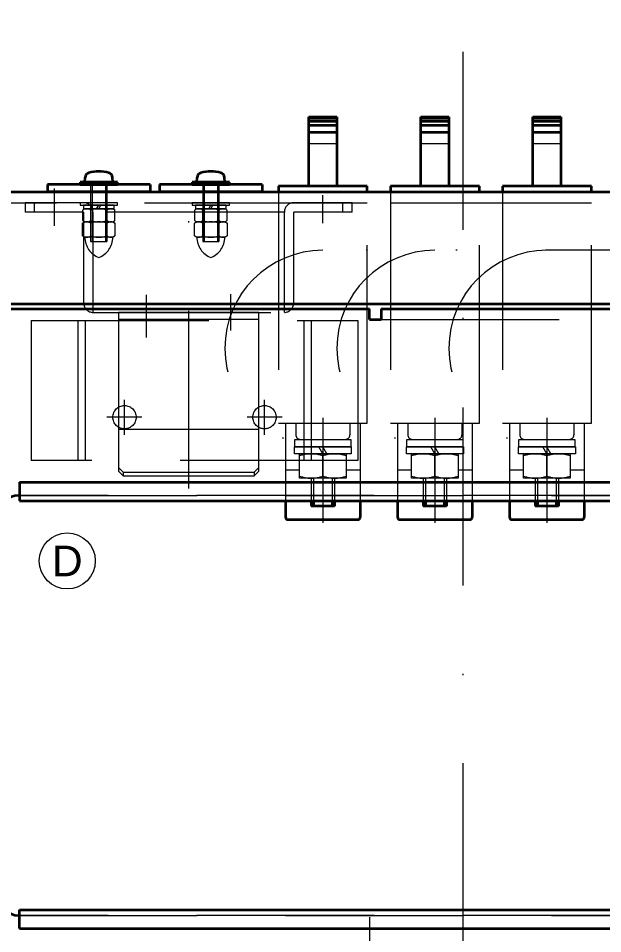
# Model space of a CAD drawing. Header units: millimetres. Extents: x 10 to 832, y 7 to 590.
# Drawn here: x 413.3 to 455, y 53.7 to 119.1 of the extents above; entities that cross this region are included whole.
import ezdxf
from ezdxf.enums import TextEntityAlignment as Align

# ---------------------------------------------------------------- set-up
doc = ezdxf.new("R2010")
doc.units = ezdxf.units.MM
for name, pattern in [('DASHDOT', [25.3, 12.7, -6.3, 0, -6.3]), ('DASHED', [19, 12.7, -6.3]), ('DIVIDE', [31.6, 12.7, -6.3, 0, -6.3, 0, -6.3])]:
    doc.linetypes.add(name, pattern=pattern)
for name, color, linetype in [('GR1_01', 7, 'Continuous'), ('GR1_02', 7, 'Continuous'), ('GR1_04', 7, 'Continuous'), ('GR1_06', 7, 'Continuous'), ('GR1_09', 7, 'Continuous'), ('GR1_10', 7, 'Continuous'), ('GR1_11', 7, 'Continuous'), ('GR1_14', 7, 'Continuous'), ('GR1_16', 7, 'Continuous'), ('GR1_17', 7, 'Continuous'), ('GR1_teisei', 7, 'Continuous')]:
    doc.layers.add(name, color=color, linetype=linetype)
doc.styles.add('HG丸ｺﾞｼｯｸM-PRO', font='')
doc.styles.get('HG丸ｺﾞｼｯｸM-PRO').set_extended_font_data('HG丸ｺﾞｼｯｸM-PRO')

# ---------------------------------------------------------------- blocks, each defined once
blk = doc.blocks.new('BLKF105')
at = {"layer": 'GR1_01', "color": 3, "linetype": 'Continuous', "lineweight": 35}
for p, q in [((403.267, 106.667), (484.833, 106.667)), ((402.5, 98.667), (484.833, 98.667))]:
    blk.add_line(p, q, dxfattribs=at)
at = {"layer": 'GR1_01', "color": 4, "linetype": 'DASHED', "lineweight": 13}
blk.add_line((403.267, 105.9), (484.833, 105.9), dxfattribs=at)
blk = doc.blocks.new('BLKF108')
at = {"layer": 'GR1_01', "color": 3, "linetype": 'Continuous', "lineweight": 35}
for p, q in [((415.333, 107.2), (415.333, 106.667)), ((422.667, 107.2), (415.333, 107.2)), ((422.667, 106.667), (415.333, 106.667)), ((422.667, 107.2), (422.667, 106.667))]:
    blk.add_line(p, q, dxfattribs=at)
blk = doc.blocks.new('BLKF109')
at = {"layer": 'GR1_10', "color": 4, "linetype": 'DASHED', "lineweight": 13}
for p, q in [((420.333, 105.9), (417.667, 105.9)), ((417.667, 105.9), (417.667, 105.733)), ((420.333, 105.733), (420.333, 105.9)), ((417.667, 105.733), (420.333, 105.733)), ((418, 105.467), (417.845, 105.377)), ((417.845, 105.377), (417.845, 104.623)), ((420.1, 105.733), (417.9, 105.733)), ((417.9, 105.733), (417.9, 105.467)), ((417.9, 105.467), (420.1, 105.467)), ((420, 105.467), (418, 105.467)), ((418.423, 104.623), (418.423, 105.377)), ((418.846, 105.467), (419, 105.733)), ((419, 105.467), (419.154, 105.733)), ((419.577, 104.623), (419.577, 105.377)), ((420.155, 105.377), (420, 105.467)), ((420.1, 105.467), (420.1, 105.733)), ((420.155, 104.623), (420.155, 105.377)), ((417.845, 104.623), (418, 104.533)), ((420, 104.533), (420.155, 104.623)), ((418, 104.533), (420, 104.533))]:
    blk.add_line(p, q, dxfattribs=at)
for centre, radius, start, end in [((418.134, 104.956), 0.511, 55.61575, 124.38425), ((419, 103.556), 1.911, 72.41205, 107.58795), ((419.866, 104.956), 0.511, 55.61575, 124.38425), ((418.134, 105.044), 0.511, 235.61575, 304.38425), ((419, 106.444), 1.911, 252.41205, 287.58795), ((419.866, 105.044), 0.511, 235.61575, 304.38425)]:
    blk.add_arc(centre, radius, start, end, dxfattribs=at)
blk = doc.blocks.new('BLKF110')
at = {"layer": 'GR1_10', "color": 3, "linetype": 'Continuous', "lineweight": 35}
for p, q in [((417.667, 107.367), (417.667, 107.2)), ((420.333, 107.367), (417.667, 107.367)), ((418, 107.367), (418.018, 107.702)), ((418, 107.367), (420, 107.367)), ((420, 107.367), (419.982, 107.702)), ((420.333, 107.2), (420.333, 107.367)), ((417.667, 107.2), (420.333, 107.2))]:
    blk.add_line(p, q, dxfattribs=at)
at = {"layer": 'GR1_10', "color": 4, "linetype": 'DASHED', "lineweight": 13}
for p, q in [((418.417, 107.2), (418.417, 103.133)), ((418.533, 107.2), (418.533, 103.133)), ((419.467, 107.2), (419.467, 103.133)), ((419.583, 107.2), (419.583, 103.133)), ((418.417, 103.133), (419.583, 103.133))]:
    blk.add_line(p, q, dxfattribs=at)
at = {"layer": 'GR1_10', "color": 3, "linetype": 'Continuous', "lineweight": 35}
for centre, radius, start, end in [((418.384, 107.683), 0.367, 105.54205, 177), ((419, 105.467), 2.667, 74.45795, 105.54205), ((419.616, 107.683), 0.367, 3, 74.45795)]:
    blk.add_arc(centre, radius, start, end, dxfattribs=at)
blk = doc.blocks.new('BLKF224')
at = {"layer": 'GR1_02', "color": 3, "linetype": 'Continuous', "lineweight": 35}
for p, q in [((409.167, 98.333), (438.333, 98.333)), ((438.333, 97.567), (438.333, 98.333)), ((439.167, 98.333), (486.733, 98.333)), ((439.167, 98.333), (439.167, 97.567)), ((438.333, 97.567), (439.167, 97.567))]:
    blk.add_line(p, q, dxfattribs=at)
at = {"layer": 'GR1_02', "color": 4, "linetype": 'DASHED', "lineweight": 13}
blk.add_line((439.167, 97.567), (485.967, 97.567), dxfattribs=at)
blk = doc.blocks.new('BLKF225')
at = {"layer": 'GR1_09', "color": 4, "linetype": 'DASHED', "lineweight": 13}
for p, q in [((414.167, 97.5), (437.5, 97.5)), ((414.167, 97.5), (414.167, 87.5)), ((417.5, 97.5), (417.5, 87.5)), ((418.033, 97.5), (418.033, 87.5)), ((433.633, 97.5), (433.633, 87.5)), ((434.167, 97.5), (434.167, 87.5)), ((437.5, 97.5), (437.5, 87.5)), ((437.5, 87.5), (414.167, 87.5))]:
    blk.add_line(p, q, dxfattribs=at)
at = {"layer": 'GR1_09', "color": 4, "linetype": 'DASHDOT', "lineweight": 13}
for p, q in [((420.833, 89.333), (420.833, 91.833)), ((430.833, 89.333), (430.833, 91.833)), ((422.083, 90.583), (419.583, 90.583)), ((432.083, 90.583), (429.583, 90.583))]:
    blk.add_line(p, q, dxfattribs=at)
at = {"layer": 'GR1_09', "color": 4, "linetype": 'DASHED', "lineweight": 13}
for centre in [(420.833, 90.583), (430.833, 90.583)]:
    blk.add_circle(centre, 0.833, dxfattribs=at)
blk = doc.blocks.new('BLKF234')
at = {"layer": 'GR1_09', "color": 4, "linetype": 'DASHED', "lineweight": 13}
for p, q in [((430.417, 98.067), (420.417, 98.067)), ((420.417, 98.067), (420.417, 86.733)), ((430.417, 86.733), (430.417, 98.067)), ((430.417, 97.567), (420.417, 97.567)), ((420.417, 89.733), (430.417, 89.733)), ((420.75, 86.65), (420.417, 86.983)), ((430.083, 86.65), (430.417, 86.983)), ((420.75, 86.4), (420.417, 86.733)), ((420.75, 86.65), (430.083, 86.65)), ((420.75, 86.65), (420.75, 86.4)), ((420.75, 86.4), (430.083, 86.4)), ((430.083, 86.4), (430.417, 86.733)), ((430.083, 86.65), (430.083, 86.4))]:
    blk.add_line(p, q, dxfattribs=at)
blk = doc.blocks.new('BLKF236')
at = {"layer": 'GR1_09', "color": 4, "linetype": 'DASHED', "lineweight": 13}
for p, q in [((413.75, 105.9), (413.75, 105.233)), ((417.917, 105.9), (413.75, 105.9)), ((414.417, 105.233), (414.417, 105.9)), ((417.917, 105.9), (417.75, 105.9)), ((437.083, 105.9), (432.917, 105.9)), ((433.417, 105.9), (432.917, 105.9)), ((432.917, 105.887), (432.917, 105.9)), ((433.117, 105.9), (432.917, 105.9)), ((436.417, 105.233), (436.417, 105.9)), ((437.083, 105.233), (437.083, 105.9)), ((417.917, 105.233), (413.75, 105.233)), ((417.917, 105.233), (417.917, 98.733)), ((418.583, 105.233), (418.583, 98.08)), ((432.25, 98.08), (432.25, 105.233)), ((437.083, 105.233), (432.917, 105.233)), ((432.917, 98.733), (432.917, 105.233)), ((418.583, 98.733), (432.25, 98.733)), ((418.583, 98.067), (432.383, 98.067)), ((432.383, 98.067), (432.383, 98.08))]:
    blk.add_line(p, q, dxfattribs=at)
for centre, start, end in [((417.917, 105.233), 0, 90), ((432.917, 105.233), 90, 180), ((418.583, 98.733), 180, 270), ((432.25, 98.733), 270, 0)]:
    blk.add_arc(centre, 0.667, start, end, dxfattribs=at)
blk = doc.blocks.new('BLKF235')
at = {"layer": 'GR1_09', "color": 4, "linetype": 'DASHDOT', "lineweight": 13}
for p, q in [((425.417, 85.48), (425.417, 107.206)), ((415.833, 104.254), (415.833, 106.921)), ((435, 104.445), (435, 106.445)), ((428.417, 96.782), (428.417, 99.369)), ((422.417, 96.285), (422.417, 99.315))]:
    blk.add_line(p, q, dxfattribs=at)
at = {"layer": 'GR1_09', "color": 4, "linetype": 'DASHED', "lineweight": 13}
blk.add_line((432.25, 105.233), (418.583, 105.233), dxfattribs=at)
blk.add_blockref('BLKF236', (0, 0), dxfattribs=at)
blk = doc.blocks.new('BLKF272')
at = {"layer": 'GR1_01', "color": 3, "linetype": 'Continuous', "lineweight": 35}
for p, q in [((423.333, 107.2), (423.333, 106.667)), ((430.667, 107.2), (423.333, 107.2)), ((430.667, 106.667), (423.333, 106.667)), ((430.667, 107.2), (430.667, 106.667))]:
    blk.add_line(p, q, dxfattribs=at)
blk = doc.blocks.new('BLKF273')
at = {"layer": 'GR1_10', "color": 4, "linetype": 'DASHED', "lineweight": 13}
for p, q in [((428.333, 105.9), (425.667, 105.9)), ((425.667, 105.9), (425.667, 105.733)), ((428.333, 105.733), (428.333, 105.9)), ((425.667, 105.733), (428.333, 105.733)), ((426, 105.467), (425.845, 105.377)), ((425.845, 105.377), (425.845, 104.623)), ((428.1, 105.733), (425.9, 105.733)), ((425.9, 105.733), (425.9, 105.467)), ((425.9, 105.467), (428.1, 105.467)), ((428, 105.467), (426, 105.467)), ((426.423, 104.623), (426.423, 105.377)), ((426.846, 105.467), (427, 105.733)), ((427, 105.467), (427.154, 105.733)), ((427.577, 104.623), (427.577, 105.377)), ((428.155, 105.377), (428, 105.467)), ((428.1, 105.467), (428.1, 105.733)), ((428.155, 104.623), (428.155, 105.377)), ((425.845, 104.623), (426, 104.533)), ((428, 104.533), (428.155, 104.623)), ((426, 104.533), (428, 104.533))]:
    blk.add_line(p, q, dxfattribs=at)
for centre, radius, start, end in [((426.134, 104.956), 0.511, 55.61575, 124.38425), ((427, 103.556), 1.911, 72.41205, 107.58795), ((427.866, 104.956), 0.511, 55.61575, 124.38425), ((426.134, 105.044), 0.511, 235.61575, 304.38425), ((427, 106.444), 1.911, 252.41205, 287.58795), ((427.866, 105.044), 0.511, 235.61575, 304.38425)]:
    blk.add_arc(centre, radius, start, end, dxfattribs=at)
blk = doc.blocks.new('BLKF274')
at = {"layer": 'GR1_10', "color": 3, "linetype": 'Continuous', "lineweight": 35}
for p, q in [((425.667, 107.367), (425.667, 107.2)), ((428.333, 107.367), (425.667, 107.367)), ((426, 107.367), (426.018, 107.702)), ((426, 107.367), (428, 107.367)), ((428, 107.367), (427.982, 107.702)), ((428.333, 107.2), (428.333, 107.367)), ((425.667, 107.2), (428.333, 107.2))]:
    blk.add_line(p, q, dxfattribs=at)
at = {"layer": 'GR1_10', "color": 4, "linetype": 'DASHED', "lineweight": 13}
for p, q in [((426.417, 107.2), (426.417, 103.133)), ((426.533, 107.2), (426.533, 103.133)), ((427.467, 107.2), (427.467, 103.133)), ((427.583, 107.2), (427.583, 103.133)), ((426.417, 103.133), (427.583, 103.133))]:
    blk.add_line(p, q, dxfattribs=at)
at = {"layer": 'GR1_10', "color": 3, "linetype": 'Continuous', "lineweight": 35}
for centre, radius, start, end in [((426.384, 107.683), 0.367, 105.54205, 177), ((427, 105.467), 2.667, 74.45795, 105.54205), ((427.616, 107.683), 0.367, 3, 74.45795)]:
    blk.add_arc(centre, radius, start, end, dxfattribs=at)
blk = doc.blocks.new('BLKF353')
at = {"layer": 'GR1_10', "color": 4, "linetype": 'DASHED', "lineweight": 13}
for p, q in [((417.845, 104.444), (418, 104.533)), ((417.845, 103.523), (417.845, 104.444)), ((418, 104.533), (420, 104.533)), ((418.423, 103.523), (418.423, 104.444)), ((419.577, 103.523), (419.577, 104.444)), ((420, 104.533), (420.155, 104.444)), ((420.155, 104.444), (420.155, 103.523)), ((418, 103.433), (417.845, 103.523)), ((420, 103.433), (418, 103.433)), ((420.155, 103.523), (420, 103.433))]:
    blk.add_line(p, q, dxfattribs=at)
for centre, radius, start, end in [((418.134, 104.022), 0.511, 55.61575, 124.38425), ((419, 102.623), 1.911, 72.41205, 107.58795), ((419.866, 104.022), 0.511, 55.61575, 124.38425), ((418.134, 103.944), 0.511, 235.61575, 304.38425), ((419.552, 103.433), 1.552, 180, 249.16553), ((419, 105.344), 1.911, 252.41205, 287.58795), ((418.448, 103.433), 1.552, 290.83447, 0), ((419.866, 103.944), 0.511, 235.61575, 304.38425)]:
    blk.add_arc(centre, radius, start, end, dxfattribs=at)
blk = doc.blocks.new('BLKF354')
at = {"layer": 'GR1_10', "color": 4, "linetype": 'DASHED', "lineweight": 13}
for p, q in [((425.845, 104.444), (426, 104.533)), ((425.845, 103.523), (425.845, 104.444)), ((426, 104.533), (428, 104.533)), ((426.423, 103.523), (426.423, 104.444)), ((427.577, 103.523), (427.577, 104.444)), ((428, 104.533), (428.155, 104.444)), ((428.155, 104.444), (428.155, 103.523)), ((426, 103.433), (425.845, 103.523)), ((428, 103.433), (426, 103.433)), ((428.155, 103.523), (428, 103.433))]:
    blk.add_line(p, q, dxfattribs=at)
for centre, radius, start, end in [((426.134, 104.022), 0.511, 55.61575, 124.38425), ((427, 102.623), 1.911, 72.41205, 107.58795), ((427.866, 104.022), 0.511, 55.61575, 124.38425), ((426.134, 103.944), 0.511, 235.61575, 304.38425), ((427.552, 103.433), 1.552, 180, 249.16553), ((427, 105.344), 1.911, 252.41205, 287.58795), ((426.448, 103.433), 1.552, 290.83447, 0), ((427.866, 103.944), 0.511, 235.61575, 304.38425)]:
    blk.add_arc(centre, radius, start, end, dxfattribs=at)
blk = doc.blocks.new('BLKF432')
at = {"layer": 'GR1_02', "color": 4, "linetype": 'DASHED', "lineweight": 13}
for p, q in [((476.667, 85), (413.333, 85)), ((411.667, 56.667), (411.667, 83.333)), ((478.333, 56.667), (478.333, 83.333)), ((476.667, 55), (413.333, 55))]:
    blk.add_line(p, q, dxfattribs=at)
at = {"layer": 'GR1_02', "color": 3, "linetype": 'Continuous', "lineweight": 35}
for centre, start, end in [((413.333, 83.333), 90, 180), ((476.667, 83.333), 0, 90), ((413.333, 56.667), 180, 270), ((476.667, 56.667), 270, 0)]:
    blk.add_arc(centre, 1.667, start, end, dxfattribs=at)
blk = doc.blocks.new('BLKF433')
at = {"layer": 'GR1_11', "color": 3, "linetype": 'Continuous', "lineweight": 35}
for p, q in [((413.333, 85.933), (476.667, 85.933)), ((413.333, 85.933), (413.333, 84.6)), ((476.667, 85.933), (476.667, 84.6)), ((413.333, 84.6), (476.667, 84.6))]:
    blk.add_line(p, q, dxfattribs=at)
at = {"layer": 'GR1_11', "color": 4, "linetype": 'DASHED', "lineweight": 13}
blk.add_line((413.333, 85), (476.667, 85), dxfattribs=at)
blk = doc.blocks.new('BLKF435')
at = {"layer": 'GR1_11', "color": 3, "linetype": 'Continuous', "lineweight": 35}
for p, q in [((413.333, 55.4), (476.667, 55.4)), ((413.333, 54.067), (413.333, 55.4)), ((476.667, 54.067), (476.667, 55.4)), ((413.333, 54.067), (476.667, 54.067))]:
    blk.add_line(p, q, dxfattribs=at)
at = {"layer": 'GR1_11', "color": 4, "linetype": 'DASHED', "lineweight": 13}
blk.add_line((413.333, 55), (476.667, 55), dxfattribs=at)
blk = doc.blocks.new('BLKF438')
at = {"layer": 'GR1_04', "color": 4, "linetype": 'DASHED', "lineweight": 13}
for p, q in [((441.067, 90.167), (441.067, 89.33)), ((444.933, 90.167), (444.933, 89.33)), ((441.4, 88.997), (444.6, 88.997))]:
    blk.add_line(p, q, dxfattribs=at)
for centre, start, end in [((441.4, 89.33), 180, 270), ((444.6, 89.33), 270, 0)]:
    blk.add_arc(centre, 0.333, start, end, dxfattribs=at)
blk = doc.blocks.new('BLKF439')
at = {"layer": 'GR1_04', "color": 4, "linetype": 'DASHED', "lineweight": 13}
for p, q in [((442.167, 86.23), (442.167, 84.6)), ((442.333, 86.23), (442.333, 84.6)), ((443.667, 86.23), (443.667, 84.6)), ((443.833, 86.23), (443.833, 84.6))]:
    blk.add_line(p, q, dxfattribs=at)
at = {"layer": 'GR1_04', "color": 3, "linetype": 'Continuous', "lineweight": 35}
for p, q in [((442.167, 84.6), (442.167, 84.233)), ((442.333, 84.6), (442.333, 84.233)), ((443.667, 84.6), (443.667, 84.233)), ((443.833, 84.6), (443.833, 84.233)), ((443.833, 84.233), (442.167, 84.233))]:
    blk.add_line(p, q, dxfattribs=at)
blk = doc.blocks.new('BLKF440')
at = {"layer": 'GR1_04', "color": 4, "linetype": 'DASHED', "lineweight": 13}
for p, q in [((441, 88.463), (441, 88.997)), ((441, 88.997), (445, 88.997)), ((445, 88.997), (445, 88.463)), ((440.967, 87.963), (440.967, 88.463)), ((440.967, 88.463), (445.033, 88.463)), ((445, 88.463), (441, 88.463)), ((443, 87.963), (442.711, 88.463)), ((443.289, 87.963), (443, 88.463)), ((445.033, 88.463), (445.033, 87.963)), ((445.033, 87.963), (440.967, 87.963)), ((441.333, 86.23), (441.333, 87.963)), ((441.333, 87.963), (444.667, 87.963)), ((443, 86.379), (443, 87.963)), ((444.667, 87.963), (444.667, 86.23)), ((444.667, 86.23), (441.333, 86.23))]:
    blk.add_line(p, q, dxfattribs=at)
for centre, start, end in [((442.167, 85.556), 69.74384, 110.25616), ((443.833, 85.556), 69.74384, 110.25616), ((442.167, 88.637), 249.74384, 290.25616), ((443.833, 88.637), 249.74384, 290.25616)]:
    blk.add_arc(centre, 2.407, start, end, dxfattribs=at)
blk = doc.blocks.new('BLKF437')
at = {"layer": 'GR1_04', "color": 3, "linetype": 'Continuous', "lineweight": 35}
for p, q in [((442, 107.083), (442, 112.04)), ((442, 112.04), (444, 112.04)), ((444, 112.007), (442, 112.007)), ((444, 111.907), (442, 111.907)), ((444, 112.04), (444, 107.083)), ((444, 111.707), (442, 111.707)), ((444, 111.407), (442, 111.407)), ((444, 110.907), (442, 110.907)), ((446.175, 107.083), (439.825, 107.083)), ((439.825, 107.083), (439.825, 106.667)), ((446.175, 106.667), (446.175, 107.083)), ((440.333, 84.6), (440.333, 83.433)), ((445.667, 84.6), (445.667, 83.433)), ((440.5, 83.267), (445.5, 83.267))]:
    blk.add_line(p, q, dxfattribs=at)
at = {"layer": 'GR1_04', "color": 4, "linetype": 'DASHED', "lineweight": 13}
for p, q in [((442, 110.125), (444, 110.125)), ((439.817, 107.083), (439.825, 107.083)), ((439.825, 106.667), (439.825, 90.167)), ((446.175, 90.167), (446.175, 106.667)), ((439.825, 105.9), (446.175, 105.9)), ((439.825, 90.167), (446.175, 90.167)), ((440.333, 90.167), (440.333, 84.6)), ((445.667, 90.167), (445.667, 84.6)), ((440.333, 86.833), (441.333, 86.833)), ((444.667, 86.833), (445.667, 86.833))]:
    blk.add_line(p, q, dxfattribs=at)
at = {"layer": 'GR1_04', "color": 4, "linetype": 'DASHDOT', "lineweight": 13}
blk.add_line((443, 90.529), (443, 83.036), dxfattribs=at)
at = {"layer": 'GR1_04', "color": 3, "linetype": 'Continuous', "lineweight": 35}
for centre, start, end in [((440.5, 83.433), 180, 270), ((445.5, 83.433), 270, 360)]:
    blk.add_arc(centre, 0.167, start, end, dxfattribs=at)
at = {"layer": 'GR1_04', "color": 4, "linetype": 'DASHED', "lineweight": 13}
for name in ['BLKF438', 'BLKF440']:
    blk.add_blockref(name, (0, 0), dxfattribs=at)
at = {"layer": 'GR1_04', "color": 3, "linetype": 'Continuous', "lineweight": 35}
blk.add_blockref('BLKF439', (0, 0), dxfattribs=at)
blk = doc.blocks.new('BLKF442')
at = {"layer": 'GR1_04', "color": 4, "linetype": 'DASHED', "lineweight": 13}
for p, q in [((449.067, 90.167), (449.067, 89.33)), ((452.933, 90.167), (452.933, 89.33)), ((449.4, 88.997), (452.6, 88.997))]:
    blk.add_line(p, q, dxfattribs=at)
for centre, start, end in [((449.4, 89.33), 180, 270), ((452.6, 89.33), 270, 0)]:
    blk.add_arc(centre, 0.333, start, end, dxfattribs=at)
blk = doc.blocks.new('BLKF443')
at = {"layer": 'GR1_04', "color": 4, "linetype": 'DASHED', "lineweight": 13}
for p, q in [((450.167, 86.23), (450.167, 84.6)), ((450.333, 86.23), (450.333, 84.6)), ((451.667, 86.23), (451.667, 84.6)), ((451.833, 86.23), (451.833, 84.6))]:
    blk.add_line(p, q, dxfattribs=at)
at = {"layer": 'GR1_04', "color": 3, "linetype": 'Continuous', "lineweight": 35}
for p, q in [((450.167, 84.6), (450.167, 84.233)), ((450.333, 84.6), (450.333, 84.233)), ((451.667, 84.6), (451.667, 84.233)), ((451.833, 84.6), (451.833, 84.233)), ((451.833, 84.233), (450.167, 84.233))]:
    blk.add_line(p, q, dxfattribs=at)
blk = doc.blocks.new('BLKF444')
at = {"layer": 'GR1_04', "color": 4, "linetype": 'DASHED', "lineweight": 13}
for p, q in [((449, 88.463), (449, 88.997)), ((449, 88.997), (453, 88.997)), ((453, 88.997), (453, 88.463)), ((448.967, 87.963), (448.967, 88.463)), ((448.967, 88.463), (453.033, 88.463)), ((453, 88.463), (449, 88.463)), ((451, 87.963), (450.711, 88.463)), ((451.289, 87.963), (451, 88.463)), ((453.033, 88.463), (453.033, 87.963)), ((453.033, 87.963), (448.967, 87.963)), ((449.333, 86.23), (449.333, 87.963)), ((449.333, 87.963), (452.667, 87.963)), ((451, 86.379), (451, 87.963)), ((452.667, 87.963), (452.667, 86.23)), ((452.667, 86.23), (449.333, 86.23))]:
    blk.add_line(p, q, dxfattribs=at)
for centre, start, end in [((450.167, 85.556), 69.74384, 110.25616), ((451.833, 85.556), 69.74384, 110.25616), ((450.167, 88.637), 249.74384, 290.25616), ((451.833, 88.637), 249.74384, 290.25616)]:
    blk.add_arc(centre, 2.407, start, end, dxfattribs=at)
blk = doc.blocks.new('BLKF441')
at = {"layer": 'GR1_04', "color": 3, "linetype": 'Continuous', "lineweight": 35}
for p, q in [((450, 107.083), (450, 112.04)), ((450, 112.04), (452, 112.04)), ((452, 112.007), (450, 112.007)), ((452, 111.907), (450, 111.907)), ((452, 112.04), (452, 107.083)), ((452, 111.707), (450, 111.707)), ((452, 111.407), (450, 111.407)), ((452, 110.907), (450, 110.907)), ((454.175, 107.083), (447.825, 107.083)), ((447.825, 107.083), (447.825, 106.667)), ((454.175, 106.667), (454.175, 107.083)), ((448.333, 84.6), (448.333, 83.433)), ((453.667, 84.6), (453.667, 83.433)), ((448.5, 83.267), (453.5, 83.267))]:
    blk.add_line(p, q, dxfattribs=at)
at = {"layer": 'GR1_04', "color": 4, "linetype": 'DASHED', "lineweight": 13}
for p, q in [((450, 110.125), (452, 110.125)), ((447.817, 107.083), (447.825, 107.083)), ((447.825, 106.667), (447.825, 90.167)), ((454.175, 90.167), (454.175, 106.667)), ((447.825, 105.9), (454.175, 105.9)), ((447.825, 90.167), (454.175, 90.167)), ((448.333, 90.167), (448.333, 84.6)), ((453.667, 90.167), (453.667, 84.6)), ((448.333, 86.833), (449.333, 86.833)), ((452.667, 86.833), (453.667, 86.833))]:
    blk.add_line(p, q, dxfattribs=at)
at = {"layer": 'GR1_04', "color": 4, "linetype": 'DASHDOT', "lineweight": 13}
blk.add_line((451, 90.529), (451, 83.036), dxfattribs=at)
at = {"layer": 'GR1_04', "color": 3, "linetype": 'Continuous', "lineweight": 35}
for centre, start, end in [((448.5, 83.433), 180, 270), ((453.5, 83.433), 270, 360)]:
    blk.add_arc(centre, 0.167, start, end, dxfattribs=at)
at = {"layer": 'GR1_04', "color": 4, "linetype": 'DASHED', "lineweight": 13}
for name in ['BLKF442', 'BLKF444']:
    blk.add_blockref(name, (0, 0), dxfattribs=at)
at = {"layer": 'GR1_04', "color": 3, "linetype": 'Continuous', "lineweight": 35}
blk.add_blockref('BLKF443', (0, 0), dxfattribs=at)
blk = doc.blocks.new('BLKF450')
at = {"layer": 'GR1_04', "color": 4, "linetype": 'DASHED', "lineweight": 13}
for p, q in [((433.067, 90.167), (433.067, 89.33)), ((436.933, 90.167), (436.933, 89.33)), ((433.4, 88.997), (436.6, 88.997))]:
    blk.add_line(p, q, dxfattribs=at)
for centre, start, end in [((433.4, 89.33), 180, 270), ((436.6, 89.33), 270, 0)]:
    blk.add_arc(centre, 0.333, start, end, dxfattribs=at)
blk = doc.blocks.new('BLKF451')
at = {"layer": 'GR1_04', "color": 4, "linetype": 'DASHED', "lineweight": 13}
for p, q in [((434.167, 86.23), (434.167, 84.6)), ((434.333, 86.23), (434.333, 84.6)), ((435.667, 86.23), (435.667, 84.6)), ((435.833, 86.23), (435.833, 84.6))]:
    blk.add_line(p, q, dxfattribs=at)
at = {"layer": 'GR1_04', "color": 3, "linetype": 'Continuous', "lineweight": 35}
for p, q in [((434.167, 84.6), (434.167, 84.233)), ((434.333, 84.6), (434.333, 84.233)), ((435.667, 84.6), (435.667, 84.233)), ((435.833, 84.6), (435.833, 84.233)), ((435.833, 84.233), (434.167, 84.233))]:
    blk.add_line(p, q, dxfattribs=at)
blk = doc.blocks.new('BLKF452')
at = {"layer": 'GR1_04', "color": 4, "linetype": 'DASHED', "lineweight": 13}
for p, q in [((433, 88.463), (433, 88.997)), ((433, 88.997), (437, 88.997)), ((437, 88.997), (437, 88.463)), ((432.967, 87.963), (432.967, 88.463)), ((432.967, 88.463), (437.033, 88.463)), ((437, 88.463), (433, 88.463)), ((435, 87.963), (434.711, 88.463)), ((435.289, 87.963), (435, 88.463)), ((437.033, 88.463), (437.033, 87.963)), ((437.033, 87.963), (432.967, 87.963)), ((433.333, 86.23), (433.333, 87.963)), ((433.333, 87.963), (436.667, 87.963)), ((435, 86.379), (435, 87.963)), ((436.667, 87.963), (436.667, 86.23)), ((436.667, 86.23), (433.333, 86.23))]:
    blk.add_line(p, q, dxfattribs=at)
for centre, start, end in [((434.167, 85.556), 69.74384, 110.25616), ((435.833, 85.556), 69.74384, 110.25616), ((434.167, 88.637), 249.74384, 290.25616), ((435.833, 88.637), 249.74384, 290.25616)]:
    blk.add_arc(centre, 2.407, start, end, dxfattribs=at)
blk = doc.blocks.new('BLKF449')
at = {"layer": 'GR1_04', "color": 3, "linetype": 'Continuous', "lineweight": 35}
for p, q in [((434, 107.083), (434, 112.04)), ((434, 112.04), (436, 112.04)), ((436, 112.007), (434, 112.007)), ((436, 111.907), (434, 111.907)), ((436, 112.04), (436, 107.083)), ((436, 111.707), (434, 111.707)), ((436, 111.407), (434, 111.407)), ((436, 110.907), (434, 110.907)), ((438.175, 107.083), (431.825, 107.083)), ((431.825, 107.083), (431.825, 106.667)), ((438.175, 106.667), (438.175, 107.083)), ((432.333, 84.6), (432.333, 83.433)), ((437.667, 84.6), (437.667, 83.433)), ((432.5, 83.267), (437.5, 83.267))]:
    blk.add_line(p, q, dxfattribs=at)
at = {"layer": 'GR1_04', "color": 4, "linetype": 'DASHED', "lineweight": 13}
for p, q in [((434, 110.125), (436, 110.125)), ((431.817, 107.083), (431.825, 107.083)), ((431.825, 106.667), (431.825, 90.167)), ((438.175, 90.167), (438.175, 106.667)), ((431.825, 105.9), (438.175, 105.9)), ((431.825, 90.167), (438.175, 90.167)), ((432.333, 90.167), (432.333, 84.6)), ((437.667, 90.167), (437.667, 84.6)), ((432.333, 86.833), (433.333, 86.833)), ((436.667, 86.833), (437.667, 86.833))]:
    blk.add_line(p, q, dxfattribs=at)
at = {"layer": 'GR1_04', "color": 4, "linetype": 'DASHDOT', "lineweight": 13}
blk.add_line((435, 90.529), (435, 83.036), dxfattribs=at)
at = {"layer": 'GR1_04', "color": 3, "linetype": 'Continuous', "lineweight": 35}
for centre, start, end in [((432.5, 83.433), 180, 270), ((437.5, 83.433), 270, 360)]:
    blk.add_arc(centre, 0.167, start, end, dxfattribs=at)
at = {"layer": 'GR1_04', "color": 4, "linetype": 'DASHED', "lineweight": 13}
for name in ['BLKF450', 'BLKF452']:
    blk.add_blockref(name, (0, 0), dxfattribs=at)
at = {"layer": 'GR1_04', "color": 3, "linetype": 'Continuous', "lineweight": 35}
blk.add_blockref('BLKF451', (0, 0), dxfattribs=at)
blk = doc.blocks.new('BLKF453')
at = {"layer": 'GR1_teisei', "color": 4, "linetype": 'Continuous', "lineweight": 13}
blk.add_circle((416.747, 80.316), 2, dxfattribs=at)
at = {"layer": 'GR1_teisei', "color": 4, "linetype": 'Continuous', "lineweight": 13, "style": 'HG丸ｺﾞｼｯｸM-PRO', "width": 1.042833}
blk.add_text('D', height=2.182, dxfattribs=at).set_placement((416.747, 80.317), align=Align.MIDDLE_CENTER)
blk = doc.blocks.new('BLKF460')
at = {"layer": 'GR1_17', "color": 4, "linetype": 'DIVIDE', "lineweight": 13}
blk.add_line((463.588, 102.5), (435, 102.5), dxfattribs=at)
for centre, radius, start, end in [((435, 95.5), 7, 90, 270), ((443, 95.5), 7, 90, 270), ((451, 95.5), 7, 90, 270), ((463.333, 87.502), 15, 47.43909, 89.02767), ((476.861, 102.233), 5, 227.43909, 270)]:
    blk.add_arc(centre, radius, start, end, dxfattribs=at)
blk = doc.blocks.new('BLKF498')
at = {"layer": 'GR1_06', "color": 4, "linetype": 'DASHDOT', "lineweight": 13}
blk.add_line((438.333, 54.882), (438.333, 39.377), dxfattribs=at)
at = {"layer": 'GR1_06', "color": 4, "linetype": 'DASHED', "lineweight": 13}
for p, q in [((429.867, 52.32), (429.867, 47.567)), ((429.867, 52.32), (436.333, 52.32)), ((436.333, 51.587), (436.333, 52.32)), ((440.333, 51.587), (440.333, 52.32)), ((440.333, 52.32), (446.8, 52.32)), ((446.8, 52.32), (446.8, 47.567)), ((436.333, 51.587), (440.333, 51.587)), ((436.745, 47.567), (436.745, 51.587)), ((439.922, 47.567), (439.922, 51.587)), ((429.867, 47.567), (429.867, 42.267)), ((436.745, 45.443), (436.745, 47.567)), ((439.922, 45.443), (439.922, 47.567)), ((446.8, 47.567), (446.8, 42.267)), ((436.745, 45.443), (439.922, 45.443)), ((437.407, 42.267), (437.407, 45.443)), ((439.26, 42.267), (439.26, 45.443)), ((446.8, 42.267), (429.867, 42.267))]:
    blk.add_line(p, q, dxfattribs=at)

msp = doc.modelspace()

# ---------------------------------------------------------------- linework, layer by layer
at = {"layer": 'GR1_01', "color": 4, "linetype": 'DASHDOT', "lineweight": 13}
msp.add_line((445, 116.667), (445, 36.667), dxfattribs=at)
at = {"layer": 'GR1_10', "color": 4, "linetype": 'DASHED', "lineweight": 13}
for p, q in [((418.417, 107.2), (419.583, 107.2)), ((426.417, 107.2), (427.583, 107.2))]:
    msp.add_line(p, q, dxfattribs=at)
at = {"layer": 'GR1_14', "color": 4, "linetype": 'DIVIDE', "lineweight": 13}
msp.add_arc((486.583, 104.317), 84.273, 95.34422, 183.84422, dxfattribs=at)
at = {"layer": 'GR1_16', "color": 4, "linetype": 'Continuous', "lineweight": 13}
msp.add_arc((481.079, 98.667), 95.1, 91.5, 180, dxfattribs=at)

# ---------------------------------------------------------------- block references
at = {"layer": 'GR1_01', "color": 3, "linetype": 'Continuous', "lineweight": 35}
for name in ['BLKF105', 'BLKF108', 'BLKF272']:
    msp.add_blockref(name, (0, 0), dxfattribs=at)
at = {"layer": 'GR1_02', "color": 3, "linetype": 'Continuous', "lineweight": 35}
msp.add_blockref('BLKF224', (0, 0), dxfattribs=at)
at = {"layer": 'GR1_02', "color": 3, "linetype": 'DASHED', "lineweight": 13}
msp.add_blockref('BLKF432', (0, 0), dxfattribs=at)
at = {"layer": 'GR1_04', "color": 3, "linetype": 'Continuous', "lineweight": 35}
for name in ['BLKF449', 'BLKF437', 'BLKF441']:
    msp.add_blockref(name, (0, 0), dxfattribs=at)
at = {"layer": 'GR1_06', "color": 4, "linetype": 'DASHED', "lineweight": 13}
msp.add_blockref('BLKF498', (0, 0), dxfattribs=at)
at = {"layer": 'GR1_09', "color": 4, "linetype": 'DASHDOT', "lineweight": 13}
msp.add_blockref('BLKF235', (0, 0), dxfattribs=at)
at = {"layer": 'GR1_09', "color": 4, "linetype": 'DASHED', "lineweight": 13}
for name in ['BLKF234', 'BLKF225']:
    msp.add_blockref(name, (0, 0), dxfattribs=at)
at = {"layer": 'GR1_10', "color": 3, "linetype": 'Continuous', "lineweight": 35}
for name in ['BLKF110', 'BLKF274']:
    msp.add_blockref(name, (0, 0), dxfattribs=at)
at = {"layer": 'GR1_10', "color": 4, "linetype": 'DASHED', "lineweight": 13}
for name in ['BLKF109', 'BLKF273', 'BLKF353', 'BLKF354']:
    msp.add_blockref(name, (0, 0), dxfattribs=at)
at = {"layer": 'GR1_11', "color": 3, "linetype": 'Continuous', "lineweight": 35}
for name in ['BLKF433', 'BLKF435']:
    msp.add_blockref(name, (0, 0), dxfattribs=at)
at = {"layer": 'GR1_17', "color": 4, "linetype": 'DIVIDE', "lineweight": 13}
msp.add_blockref('BLKF460', (0, 0), dxfattribs=at)
at = {"layer": 'GR1_teisei', "color": 4, "linetype": 'Continuous', "lineweight": 13}
msp.add_blockref('BLKF453', (0, 0), dxfattribs=at)

doc.saveas('drawing.dxf')
